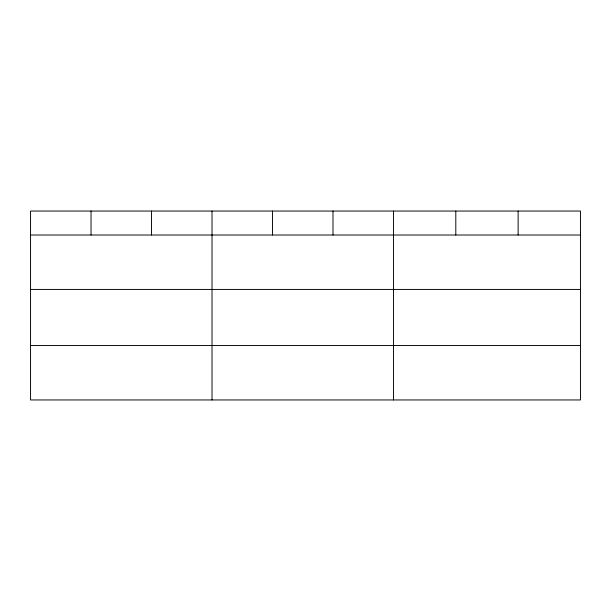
<?xml version="1.0" encoding="UTF-8"?>
<svg xmlns="http://www.w3.org/2000/svg" width="611" height="611" viewBox="0 0 611 611"><rect width="100%" height="100%" fill="white"/><g stroke="black" fill="none" stroke-linecap="round" stroke-linejoin="round"><path stroke-width="0.92" d="M580.45 289.438L580.45 211.047L30.55 211.047L30.55 399.953L580.45 399.953L580.45 289.438L30.55 289.438M30.55 235.014L580.45 235.014M30.55 345.521L580.45 345.521M518.128 211.047L518.128 235.014M455.806 211.047L455.806 235.014M393.484 211.047L393.484 399.953M332.995 211.047L332.995 235.014M272.506 211.047L272.506 235.014M212.017 211.047L212.017 399.953M151.528 211.047L151.528 235.014M91.039 211.047L91.039 235.014"/></g></svg>
